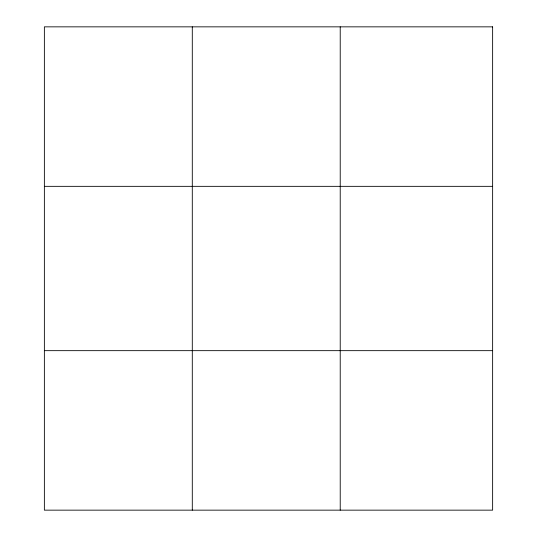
<?xml version="1.0" encoding="UTF-8"?>
<svg xmlns="http://www.w3.org/2000/svg" width="537" height="537" viewBox="0 0 537 537"><rect width="100%" height="100%" fill="white"/><g stroke="black" fill="none" stroke-linecap="round" stroke-linejoin="round"><path stroke-width="0.81" d="M192.293 26.85L192.293 510.15M340.223 26.85L340.223 510.15M44.37 186.339L492.63 186.339M44.37 350.661L492.63 350.661M492.63 26.85L492.63 510.15L44.37 510.15L44.37 26.85L492.63 26.85"/></g></svg>
